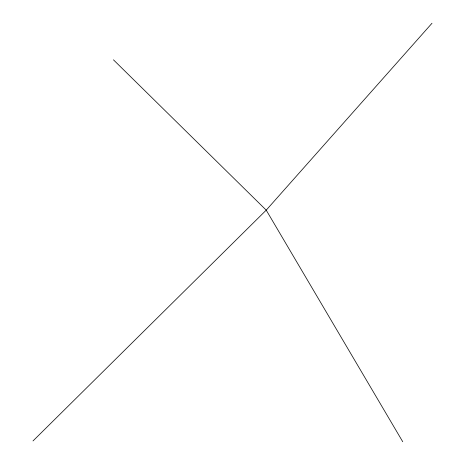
<?xml version="1.0" encoding="UTF-8"?>
<svg xmlns="http://www.w3.org/2000/svg" width="465" height="465" viewBox="0 0 465 465"><rect width="100%" height="100%" fill="white"/><g stroke="black" fill="none" stroke-linecap="round" stroke-linejoin="round"><path stroke-width="0.7" d="M431.997 23.25L266.224 210.151L33.003 440.936M113.448 59.816L266.224 210.151L402.742 441.75"/></g></svg>
